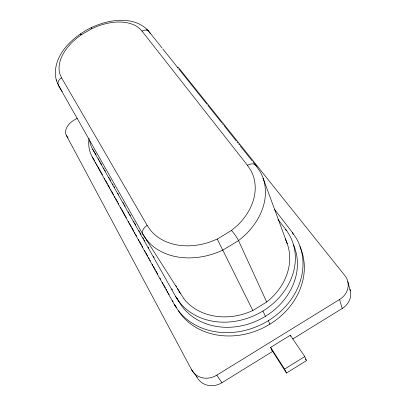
<?xml version="1.0" encoding="UTF-8"?>
<svg xmlns="http://www.w3.org/2000/svg" width="406" height="406" viewBox="0 0 406 406"><rect width="100%" height="100%" fill="white"/><g stroke="black" fill="none" stroke-linecap="round" stroke-linejoin="round"><path stroke-width="0.61" d="M231.516 230.441L237.327 225.482A58.697 45.279 -26.1 0 0 250.898 170.53L247.437 165.278L141.998 31.095L139.192 28.192A46.599 28.547 -27.8 0 0 96.892 26.486L91.756 28.714L81.332 34.743L76.912 38.052A46.599 28.547 -27.8 0 0 59.966 74.232L61.585 77.861L147.145 225.36L150.788 230.572A58.697 45.279 -26.1 0 0 209.993 241.986L217.23 239.073L231.516 230.441A8.79 1.203 54.1 0 1 238.53 240.621L266.686 302.018L252.816 310.519A59.159 49.791 -25.7 0 1 183.994 298.938M304.769 356.585L306.494 360.629L286.509 373.023L284.576 369.09L304.769 356.585L290.326 335.224L270.619 347.379L272.634 351.418L221.909 382.731A19.057 17.27 -42.6 0 1 197.083 377.296L191.596 369.729L66.31 135.31A14.078 9.282 -31.3 0 1 73.983 120.176L77.262 118.258M292.69 339.046L342.243 308.458A19.006 16.768 -7.8 0 0 349.84 289.153M191.596 369.729A19.417 17.443 -41.5 0 0 216.819 375.149L339.553 299.511A19.361 16.93 -8.8 0 0 344.856 275.572L179.533 68.863A13.941 9.155 -24.9 0 0 177.63 67.229M252.816 310.519L222.777 250.142L238.52 240.611A66.503 51.653 -26.1 0 0 260.307 171.951L256.455 166.206L252.897 161.75M148.992 31.414C134.493 15.179 108.859 19.219 91.299 27.633C72.222 36.839 50.679 56.901 56.317 80.332M146.627 29.369L148.185 30.957M141.998 31.095A6.557 5.171 -43.1 0 1 149.743 32.546L161.994 47.893M162.786 48.882L178.198 68.188M178.99 69.182L207.05 104.327M207.842 105.316L221.676 122.642M222.463 123.632L223.254 124.627M224.046 125.616L236.297 140.963M237.089 141.953L237.88 142.942M238.667 143.932L239.459 144.922M240.25 145.911L252.106 160.761M274.314 209.141L292.538 232.658L296.695 238.956A69.467 58.895 -25.7 0 1 268.32 320.694L269.954 324.14M278.024 219.443L285.748 229.486L286.169 230.654M146.85 240.073L142.902 234.303L58.581 85.61L56.835 81.596A52.876 32.663 -27.8 0 1 56.358 79.809M147.145 225.36A8.287 5.232 -33 0 0 142.897 234.303L184.019 298.912M305.444 359.077L306.144 360.112M216.819 375.149L221.909 382.731M89.031 138.38A56.617 39.133 -27.9 0 0 90.162 152.331L92.182 156.929L174.306 304.5L180.731 314.198A68.964 58.723 -25.7 0 0 267.554 325.561A68.964 58.723 -25.7 0 0 299.882 246.498M174.306 304.5L176.529 307.86L174.991 305.099M66.31 135.31L68 137.893M89.609 140.278A52.628 36.048 -27.9 0 0 92.614 149.225L175.58 296.355L178.919 301.521A63.986 54.231 -25.7 0 0 259.322 319.679A63.986 54.231 -25.7 0 0 293.553 245.001M270.619 347.379L284.576 369.09M271.269 349.292L286.509 373.023M92.182 156.929L94.476 160.543M92.614 149.225L96.075 154.747M91.462 27.877L91.299 27.633L91.756 28.714M62.245 91.538L58.581 85.61A6.597 5.278 -25.1 0 1 61.585 77.861M175.844 285.667L176.468 286.763M177.412 288.412L180.239 293.35M98.247 158.594L98.866 159.69M99.485 160.791L100.104 161.887M100.724 162.984L101.652 164.633M103.515 167.927L104.134 169.028M104.753 170.124L105.372 171.225M108.783 177.265L109.402 178.366M110.026 179.462L110.645 180.558M112.503 183.857L113.122 184.953M114.056 186.603L114.675 187.699M117.776 193.19L118.395 194.291M123.043 202.528L123.663 203.624M124.282 204.725L125.215 206.375M128.311 211.866L128.935 212.962M129.555 214.063L130.483 215.708M133.584 221.204L134.203 222.3M134.828 223.401L135.756 225.051M138.862 230.552L139.481 231.653M140.106 232.755L141.034 234.404M142.897 237.708L143.521 238.804M144.14 239.905L144.759 241.007M148.175 247.056L148.799 248.157M153.458 256.409L154.077 257.511M171.774 288.869L172.398 289.965M177.052 298.217L178.919 301.521M95.4 162.197L96.014 163.298M96.628 164.405L97.242 165.506M97.856 166.607L102.464 174.885M104.306 178.193L104.921 179.295M105.535 180.396L107.377 183.705M107.991 184.811L109.838 188.12M110.452 189.221L111.066 190.328M111.68 191.429L113.523 194.738M114.446 196.392L115.06 197.494M115.674 198.6L117.517 201.909M118.131 203.01L118.745 204.111M120.587 207.425L121.201 208.527M121.815 209.628L126.423 217.9M128.266 221.209L128.88 222.315M129.494 223.417L131.341 226.726M131.955 227.832L133.797 231.141M134.411 232.247L135.025 233.348M135.645 234.455L136.563 236.109M138.41 239.423L139.025 240.525M139.639 241.631L141.481 244.94M142.1 246.046L142.714 247.147M144.556 250.461L145.17 251.563M145.784 252.669L147.632 255.978M148.555 257.632L149.169 258.739M149.784 259.84L150.398 260.946M152.24 264.255L152.859 265.362M153.473 266.463L155.315 269.777M155.929 270.878L157.777 274.192M159.928 278.054L160.543 279.161M162.385 282.469L162.999 283.576M163.618 284.677L165.46 287.991M166.074 289.092L166.688 290.199M167.302 291.3L167.922 292.406M168.536 293.508L169.15 294.614M172.53 300.684L173.144 301.79M196.484 376.179L197.083 377.296M217.23 239.073L222.777 250.142M285.748 229.486A64.696 54.46 -25.7 0 1 262.905 311.021L265.422 316.315M149.743 32.546L150.261 33.698M290.326 335.224L290.782 336.264M263.088 178.148L287.27 243.767M292.538 232.658L293.117 234.303M339.553 299.511L342.243 308.458M347.815 281.571L350.317 290.742M285.169 238.835A59.159 49.791 -25.7 0 1 266.686 302.018M222.747 250.162A66.503 51.653 -26.1 0 1 146.815 240.098M262.905 311.021A64.696 54.46 -25.7 0 1 175.58 296.355M268.32 320.694A69.467 58.895 -25.7 0 1 178.523 310.859M247.437 165.278A8.221 5.171 -35.1 0 1 256.455 166.206M80.266 34.353A6.43 0.766 56.5 0 1 81.337 34.754"/></g></svg>
